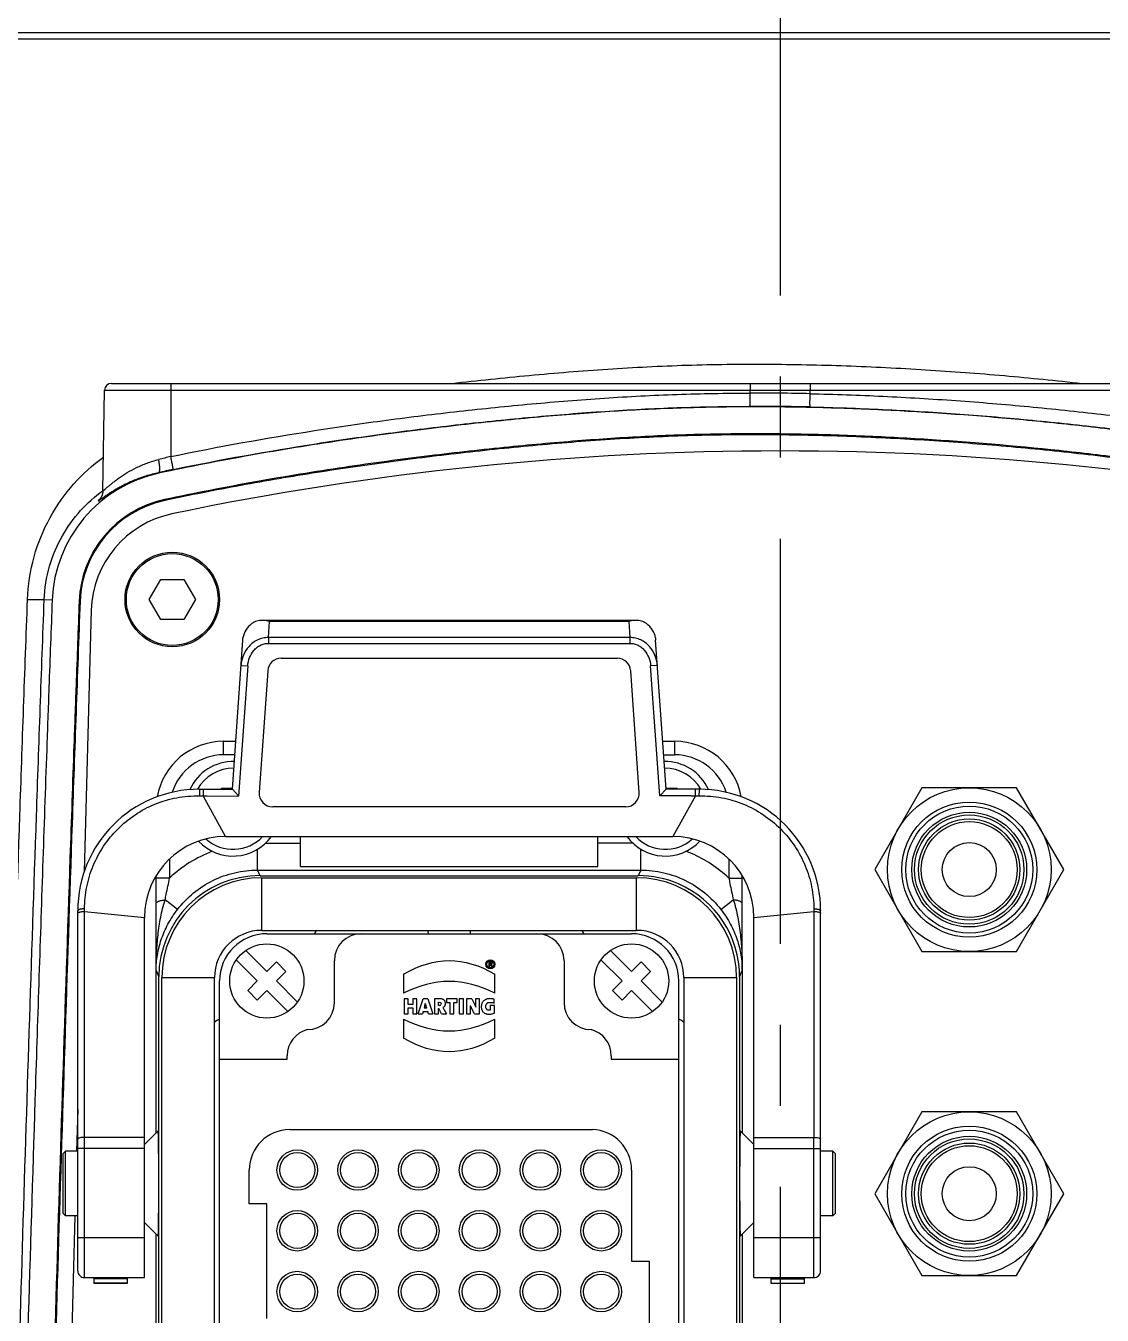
# Model space of a CAD drawing. Header units: millimetres. Extents: x 4086 to 8300, y 123 to 1549.
# Drawn here: x 6729.24 to 6749.17, y 672.01 to 695.88 of the extents above; entities that cross this region are included whole.
import ezdxf

# ---------------------------------------------------------------- set-up
doc = ezdxf.new("R2010")
doc.units = ezdxf.units.MM
doc.linetypes.add('CENTER', pattern=[0.6, 0.375, -0.075, 0.075, -0.075])
doc.layers.add('中心线', color=7, linetype='Continuous')
doc.layers.add('外形图', color=7, linetype='Continuous')

msp = doc.modelspace()

# ---------------------------------------------------------------- linework, layer by layer
at = {"layer": '中心线', "linetype": 'CENTER', "ltscale": 20}
msp.add_line((6743.2055, 854.3892), (6743.2055, 639.919), dxfattribs=at)
at = {"layer": '外形图'}
for p, q in [((6719.8531, 695.6429), (6766.558, 695.6429)), ((6719.978, 695.7628), (6766.4331, 695.7628)), ((6730.8284, 689.2628), (6755.5827, 689.2628)), ((6730.6708, 687.2748), (6730.7034, 689.14)), ((6730.7034, 689.14), (6742.6509, 689.14)), ((6731.9278, 689.14), (6731.9273, 687.9105)), ((6742.6509, 689.0846), (6742.6509, 689.14)), ((6742.6509, 689.14), (6743.7602, 689.14)), ((6743.7602, 689.14), (6755.7077, 689.14)), ((6743.7602, 689.0732), (6743.7602, 689.14)), ((6731.7095, 687.6017), (6731.7068, 687.6147)), ((6730.6697, 687.2765), (6730.6708, 687.2773)), ((6730.6159, 687.1238), (6730.6147, 687.1227)), ((6731.8138, 687.1127), (6731.8174, 687.0956)), ((6731.5255, 685.2628), (6731.7405, 685.6352)), ((6731.7405, 685.6352), (6732.1705, 685.6352)), ((6732.1705, 685.6352), (6732.3855, 685.2628)), ((6729.7326, 685.2514), (6729.5856, 685.257)), ((6730.2322, 685.2325), (6730.2497, 685.2318)), ((6731.7405, 684.8904), (6731.5255, 685.2628)), ((6732.3855, 685.2628), (6732.1705, 684.8904)), ((6730.4562, 685.0637), (6730.3248, 680.2218)), ((6732.1705, 684.8904), (6731.7405, 684.8904)), ((6740.5395, 684.8753), (6733.6216, 684.8753)), ((6733.7349, 684.5576), (6733.7557, 684.8563)), ((6740.4053, 684.8563), (6733.7557, 684.8563)), ((6740.4053, 684.8563), (6740.4262, 684.5576)), ((6733.067, 681.7503), (6733.2602, 684.513)), ((6740.4262, 684.5576), (6733.7349, 684.5576)), ((6733.7349, 684.5576), (6733.7349, 684.4516)), ((6733.7349, 684.4516), (6740.4262, 684.4516)), ((6740.4262, 684.5576), (6740.4262, 684.4516)), ((6741.0941, 681.7503), (6740.9009, 684.513)), ((6733.9709, 684.1753), (6740.1902, 684.1753)), ((6733.3521, 684.0356), (6733.1833, 681.6223)), ((6733.2274, 684.0443), (6733.3521, 684.0356)), ((6733.7215, 683.9427), (6733.5642, 681.6927)), ((6740.5969, 681.6927), (6740.4396, 683.9427)), ((6740.9337, 684.0443), (6740.809, 684.0356)), ((6740.9775, 681.6253), (6740.809, 684.0356)), ((6732.9055, 682.6378), (6733.129, 682.6378)), ((6732.9055, 682.3878), (6732.9055, 682.6378)), ((6741.0321, 682.6378), (6741.2549, 682.6378)), ((6741.2555, 682.3878), (6741.2554, 682.6378)), ((6733.1116, 682.3878), (6732.9055, 682.3878)), ((6741.0495, 682.3878), (6741.2555, 682.3878)), ((6745.8305, 681.7783), (6744.9555, 680.2628)), ((6747.5805, 681.7783), (6745.8305, 681.7783)), ((6748.4555, 680.2628), (6747.5805, 681.7783)), ((6732.4555, 681.7503), (6733.067, 681.7503)), ((6732.4574, 681.6275), (6732.5248, 681.6257)), ((6732.9413, 680.8753), (6732.5248, 681.6257)), ((6732.6007, 681.6255), (6733.1833, 681.6223)), ((6732.864, 681.7628), (6732.8568, 681.7503)), ((6733.0679, 681.7628), (6732.864, 681.7628)), ((6733.1835, 681.6253), (6733.067, 681.7503)), ((6740.9775, 681.6253), (6741.0941, 681.7503)), ((6741.5604, 681.6253), (6740.9775, 681.6253)), ((6741.2971, 681.7628), (6741.0932, 681.7628)), ((6741.7055, 681.7503), (6741.0941, 681.7503)), ((6741.6363, 681.6255), (6741.2198, 680.8753)), ((6741.3043, 681.7503), (6741.2971, 681.7628)), ((6741.6363, 681.6257), (6741.7037, 681.6275)), ((6740.3475, 681.4253), (6733.8136, 681.4253)), ((6732.9413, 680.8753), (6741.2198, 680.8753)), ((6734.3305, 680.3206), (6734.3305, 680.8753)), ((6739.8305, 680.3206), (6739.8305, 680.8753)), ((6733.5356, 680.2538), (6733.5356, 680.6404)), ((6733.6834, 680.7536), (6734.3305, 680.7536)), ((6740.4777, 680.7536), (6739.8305, 680.7536)), ((6740.6255, 680.2538), (6740.6255, 680.6404)), ((6731.9055, 680.4601), (6731.9056, 680.1056)), ((6742.2555, 680.4601), (6742.2555, 680.1056)), ((6731.6555, 678.3922), (6731.6555, 680.1476)), ((6731.9055, 680.1056), (6731.6555, 680.1056)), ((6733.5356, 680.2538), (6740.6255, 680.2538)), ((6733.5801, 680.1503), (6733.5356, 680.2538)), ((6733.5801, 680.1503), (6740.581, 680.1503)), ((6733.6118, 680.1128), (6740.5493, 680.1128)), ((6733.6118, 679.1378), (6733.6118, 680.1128)), ((6734.3305, 680.3206), (6739.8305, 680.3206)), ((6740.5493, 679.1378), (6740.5493, 680.1128)), ((6740.6255, 680.2538), (6740.581, 680.1503)), ((6742.2555, 680.1056), (6742.5055, 680.1056)), ((6742.5055, 678.3918), (6742.5055, 680.1476)), ((6744.9555, 680.2628), (6745.8305, 678.7473)), ((6747.5805, 678.7473), (6748.4555, 680.2628)), ((6732.0514, 679.524), (6731.8222, 679.7008)), ((6742.1097, 679.524), (6742.3389, 679.7007)), ((6730.2055, 672.8343), (6730.2055, 679.5003)), ((6730.3305, 672.7093), (6730.3306, 679.4876)), ((6730.3306, 679.4876), (6730.331, 679.5362)), ((6730.3306, 679.4876), (6731.4413, 679.3753)), ((6742.7198, 679.3753), (6743.8305, 679.4876)), ((6743.8301, 679.5362), (6743.8305, 679.4876)), ((6743.8305, 679.4876), (6743.8305, 675.3057)), ((6743.9555, 672.8343), (6743.9555, 679.5003)), ((6731.4413, 672.7093), (6731.4413, 679.3753)), ((6742.7198, 672.7093), (6742.7198, 679.3753)), ((6733.6118, 679.1378), (6740.5493, 679.1378)), ((6733.7055, 679.0753), (6740.4555, 679.0753)), ((6733.3159, 678.7667), (6733.7055, 678.3771)), ((6740.0659, 678.7667), (6740.4555, 678.3771)), ((6745.8305, 678.7473), (6747.5805, 678.7473)), ((6733.5288, 678.2003), (6733.1391, 678.5899)), ((6733.7055, 678.3771), (6733.8823, 678.5539)), ((6733.8823, 678.5539), (6734.0591, 678.3771)), ((6734.9555, 677.7994), (6734.9555, 678.5753)), ((6737.8482, 678.5473), (6737.8136, 678.5473)), ((6737.8136, 678.5473), (6737.8136, 678.4719)), ((6737.8136, 678.4719), (6737.8323, 678.4719)), ((6737.8323, 678.5331), (6737.845, 678.5331)), ((6737.8323, 678.5116), (6737.8323, 678.5331)), ((6737.845, 678.5116), (6737.8323, 678.5116)), ((6737.8323, 678.499), (6737.8463, 678.499)), ((6737.8323, 678.4719), (6737.8323, 678.499)), ((6737.8559, 678.4719), (6737.8463, 678.499)), ((6737.8639, 678.5445), (6737.8482, 678.5473)), ((6737.8559, 678.4719), (6737.8766, 678.4719)), ((6737.8625, 678.5044), (6737.8695, 678.5089)), ((6737.8642, 678.5024), (6737.8625, 678.5044)), ((6737.8639, 678.5445), (6737.8729, 678.5369)), ((6737.8656, 678.4996), (6737.8642, 678.5024)), ((6737.8671, 678.4962), (6737.8656, 678.4996)), ((6737.8671, 678.4962), (6737.8766, 678.4719)), ((6737.8695, 678.5089), (6737.8741, 678.5157)), ((6737.8758, 678.5254), (6737.8729, 678.5369)), ((6737.8741, 678.5157), (6737.8758, 678.5254)), ((6739.2055, 678.5753), (6739.2055, 677.8003)), ((6740.2788, 678.2003), (6739.8891, 678.5899)), ((6740.4555, 678.3771), (6740.6323, 678.5539)), ((6740.6323, 678.5539), (6740.8091, 678.3771)), ((6731.6555, 678.3922), (6731.7055, 678.2752)), ((6731.6555, 678.3914), (6731.6555, 678.3922)), ((6731.6555, 678.3914), (6731.6555, 678.3922)), ((6731.6555, 675.387), (6731.6555, 678.3914)), ((6731.7055, 668.9191), (6731.7055, 678.2752)), ((6731.7618, 678.2628), (6732.7368, 678.2628)), ((6731.7618, 658.7628), (6731.7618, 678.2628)), ((6732.7368, 658.7628), (6732.7368, 678.2628)), ((6732.8305, 658.8253), (6732.8305, 678.2003)), ((6733.352, 678.0235), (6733.5288, 678.2003)), ((6734.0591, 678.3771), (6733.8823, 678.2003)), ((6733.8823, 678.2003), (6734.272, 677.8107)), ((6736.2368, 678.3253), (6736.2368, 677.9728)), ((6737.9243, 677.9728), (6737.9243, 678.3253)), ((6740.102, 678.0235), (6740.2788, 678.2003)), ((6740.8091, 678.3771), (6740.6323, 678.2003)), ((6740.6323, 678.2003), (6741.022, 677.8107)), ((6741.3305, 658.8253), (6741.3305, 678.2003)), ((6741.4243, 678.2628), (6742.3993, 678.2628)), ((6741.4243, 678.2628), (6741.4243, 658.7628)), ((6742.3993, 678.2628), (6742.3993, 658.7628)), ((6742.4555, 678.2752), (6742.5055, 678.3918)), ((6742.4555, 678.2752), (6742.4555, 658.7504)), ((6742.5055, 678.3918), (6742.5055, 678.3914)), ((6742.5055, 678.3914), (6742.5055, 675.387)), ((6733.5288, 677.8467), (6733.352, 678.0235)), ((6733.7055, 678.0235), (6733.5288, 677.8467)), ((6734.0952, 677.6339), (6733.7055, 678.0235)), ((6740.2788, 677.8467), (6740.102, 678.0235)), ((6740.4555, 678.0235), (6740.2788, 677.8467)), ((6740.8452, 677.6339), (6740.4555, 678.0235)), ((6736.3219, 677.8687), (6736.2457, 677.8687)), ((6736.2457, 677.8687), (6736.2457, 677.5925)), ((6736.3219, 677.7679), (6736.3219, 677.8687)), ((6736.4045, 677.7679), (6736.3219, 677.7679)), ((6736.4807, 677.8687), (6736.4045, 677.8687)), ((6736.4045, 677.8687), (6736.4045, 677.7679)), ((6736.4807, 677.5925), (6736.4807, 677.8687)), ((6736.508, 677.5925), (6736.5981, 677.8687)), ((6736.6852, 677.8687), (6736.5981, 677.8687)), ((6736.6287, 677.7413), (6736.6152, 677.6973)), ((6736.6287, 677.7413), (6736.6325, 677.755)), ((6736.6325, 677.755), (6736.6358, 677.7681)), ((6736.6358, 677.7681), (6736.6386, 677.7807)), ((6736.6386, 677.7807), (6736.6422, 677.7682)), ((6736.6422, 677.7682), (6736.6457, 677.7552)), ((6736.6457, 677.7552), (6736.6497, 677.7417)), ((6736.6636, 677.6973), (6736.6497, 677.7417)), ((6736.6852, 677.8687), (6736.7799, 677.5925)), ((6736.8183, 677.8693), (6736.8067, 677.8687)), ((6736.8067, 677.8687), (6736.8067, 677.5925)), ((6736.8307, 677.8699), (6736.8183, 677.8693)), ((6736.8438, 677.8703), (6736.8307, 677.8699)), ((6736.8576, 677.8705), (6736.8438, 677.8703)), ((6736.8718, 677.8707), (6736.8576, 677.8705)), ((6736.8864, 677.8708), (6736.8718, 677.8707)), ((6736.883, 677.8074), (6736.8866, 677.8077)), ((6736.883, 677.748), (6736.883, 677.8074)), ((6736.8866, 677.7476), (6736.883, 677.748)), ((6736.9012, 677.8708), (6736.8864, 677.8708)), ((6736.8866, 677.8077), (6736.8919, 677.8079)), ((6736.8911, 677.7473), (6736.8866, 677.7476)), ((6736.8956, 677.7471), (6736.8911, 677.7473)), ((6736.8919, 677.8079), (6736.8973, 677.808)), ((6736.9099, 677.7492), (6736.8956, 677.7471)), ((6736.8973, 677.808), (6736.9171, 677.804)), ((6736.9158, 677.8704), (6736.9012, 677.8708)), ((6736.9099, 677.7492), (6736.9211, 677.7552)), ((6736.9294, 677.8693), (6736.9158, 677.8704)), ((6736.9277, 677.7935), (6736.9171, 677.804)), ((6736.9211, 677.7552), (6736.9283, 677.7651)), ((6736.9277, 677.7935), (6736.9309, 677.7786)), ((6736.9309, 677.7786), (6736.9283, 677.7651)), ((6736.9421, 677.8673), (6736.9294, 677.8693)), ((6736.9538, 677.8644), (6736.9421, 677.8673)), ((6736.9644, 677.8607), (6736.9538, 677.8644)), ((6736.974, 677.8561), (6736.9644, 677.8607)), ((6736.974, 677.8561), (6736.9825, 677.8506)), ((6736.9849, 677.7229), (6736.974, 677.7147)), ((6736.9825, 677.8506), (6736.99, 677.8442)), ((6736.994, 677.7329), (6736.9849, 677.7229)), ((6736.99, 677.8442), (6736.9963, 677.8367)), ((6737.0013, 677.7444), (6736.994, 677.7329)), ((6737.0057, 677.8189), (6737.0016, 677.8283)), ((6737.0086, 677.8085), (6737.0057, 677.8189)), ((6737.0066, 677.7571), (6737.0099, 677.7705)), ((6737.0104, 677.797), (6737.0086, 677.8085)), ((6737.0099, 677.7705), (6737.011, 677.7844)), ((6737.011, 677.7844), (6737.0104, 677.797)), ((6737.2292, 677.8687), (6737.0335, 677.8687)), ((6737.0335, 677.8687), (6737.0335, 677.8033)), ((6737.0335, 677.8033), (6737.0931, 677.8033)), ((6737.0931, 677.8033), (6737.0931, 677.5925)), ((6737.1694, 677.8033), (6737.2292, 677.8033)), ((6737.1694, 677.5925), (6737.1694, 677.8033)), ((6737.2292, 677.8033), (6737.2292, 677.8687)), ((6737.3435, 677.8687), (6737.2675, 677.8687)), ((6737.2675, 677.8687), (6737.2675, 677.5925)), ((6737.3435, 677.5925), (6737.3435, 677.8687)), ((6737.4984, 677.8687), (6737.4009, 677.8687)), ((6737.4009, 677.8687), (6737.4009, 677.5925)), ((6737.4734, 677.7345), (6737.4722, 677.7491)), ((6737.4779, 677.7347), (6737.4728, 677.7475)), ((6737.474, 677.7211), (6737.4734, 677.7345)), ((6737.4741, 677.7053), (6737.474, 677.7211)), ((6737.4845, 677.7192), (6737.4779, 677.7347)), ((6737.4917, 677.7032), (6737.4845, 677.7192)), ((6737.4984, 677.8687), (6737.5527, 677.757)), ((6737.5527, 677.757), (6737.5595, 677.7425)), ((6737.5595, 677.7425), (6737.566, 677.7284)), ((6737.566, 677.7284), (6737.5711, 677.717)), ((6737.6425, 677.8687), (6737.569, 677.8687)), ((6737.569, 677.8687), (6737.569, 677.772)), ((6737.569, 677.772), (6737.5693, 677.7538)), ((6737.5693, 677.7538), (6737.5703, 677.7343)), ((6737.5703, 677.7343), (6737.5721, 677.7149)), ((6737.6425, 677.5925), (6737.6425, 677.8687)), ((6737.6751, 677.7351), (6737.6747, 677.7231)), ((6737.6747, 677.7231), (6737.6751, 677.7109)), ((6737.6763, 677.7468), (6737.6751, 677.7351)), ((6737.6781, 677.758), (6737.6763, 677.7468)), ((6737.6808, 677.7689), (6737.6781, 677.758)), ((6737.6841, 677.7793), (6737.6808, 677.7689)), ((6737.6881, 677.7892), (6737.6841, 677.7793)), ((6737.6928, 677.7987), (6737.6881, 677.7892)), ((6737.6928, 677.7987), (6737.6981, 677.8077)), ((6737.6981, 677.8077), (6737.7042, 677.8163)), ((6737.7042, 677.8163), (6737.7108, 677.8242)), ((6737.7108, 677.8242), (6737.7181, 677.8317)), ((6737.7181, 677.8317), (6737.726, 677.8386)), ((6737.726, 677.8386), (6737.7345, 677.8449)), ((6737.7345, 677.8449), (6737.7435, 677.8507)), ((6737.7633, 677.8603), (6737.7531, 677.8558)), ((6737.7573, 677.7283), (6737.758, 677.7413)), ((6737.758, 677.7146), (6737.7573, 677.7283)), ((6737.758, 677.7413), (6737.7602, 677.7533)), ((6737.7602, 677.7533), (6737.764, 677.7644)), ((6737.774, 677.8642), (6737.7633, 677.8603)), ((6737.7759, 677.783), (6737.7692, 677.7743)), ((6737.7852, 677.8674), (6737.774, 677.8642)), ((6737.7841, 677.7904), (6737.7759, 677.783)), ((6737.797, 677.8699), (6737.7852, 677.8674)), ((6737.7939, 677.7963), (6737.8051, 677.8007)), ((6737.8092, 677.8717), (6737.797, 677.8699)), ((6737.8051, 677.8007), (6737.8179, 677.8034)), ((6737.8219, 677.8728), (6737.8092, 677.8717)), ((6737.8179, 677.8034), (6737.8322, 677.8043)), ((6737.835, 677.8732), (6737.8219, 677.8728)), ((6737.8322, 677.8043), (6737.8465, 677.804)), ((6737.8533, 677.8727), (6737.835, 677.8732)), ((6737.9165, 677.7452), (6737.8404, 677.7452)), ((6737.8404, 677.7452), (6737.8404, 677.6592)), ((6737.8465, 677.804), (6737.8614, 677.803)), ((6737.8705, 677.8712), (6737.8533, 677.8727)), ((6737.8614, 677.803), (6737.8763, 677.8014)), ((6737.8864, 677.869), (6737.8705, 677.8712)), ((6737.8763, 677.8014), (6737.8904, 677.7991)), ((6737.9009, 677.866), (6737.8864, 677.869)), ((6737.8904, 677.7991), (6737.9032, 677.7963)), ((6737.9139, 677.8626), (6737.9009, 677.866)), ((6737.9032, 677.7963), (6737.9139, 677.7929)), ((6737.9139, 677.7929), (6737.9139, 677.8626)), ((6737.9165, 677.6068), (6737.9165, 677.7452)), ((6736.2368, 677.4953), (6736.2368, 677.1429)), ((6736.2457, 677.5925), (6736.3219, 677.5925)), ((6736.3219, 677.7012), (6736.4045, 677.7012)), ((6736.3219, 677.5925), (6736.3219, 677.7012)), ((6736.4045, 677.7012), (6736.4045, 677.5925)), ((6736.4045, 677.5925), (6736.4807, 677.5925)), ((6736.508, 677.5925), (6736.5834, 677.5925)), ((6736.5973, 677.6375), (6736.5834, 677.5925)), ((6736.5973, 677.6375), (6736.6824, 677.6375)), ((6736.6636, 677.6973), (6736.6152, 677.6973)), ((6736.6967, 677.5925), (6736.6824, 677.6375)), ((6736.6967, 677.5925), (6736.7799, 677.5925)), ((6736.8067, 677.5925), (6736.883, 677.5925)), ((6736.883, 677.693), (6736.8865, 677.693)), ((6736.883, 677.5925), (6736.883, 677.693)), ((6736.9378, 677.5925), (6736.8865, 677.693)), ((6736.9378, 677.5925), (6737.0303, 677.5925)), ((6736.974, 677.7147), (6736.9614, 677.7086)), ((6736.9614, 677.7086), (6736.9686, 677.6978)), ((6736.9686, 677.6978), (6736.9753, 677.6873)), ((6736.9753, 677.6873), (6736.9816, 677.6767)), ((6736.9816, 677.6767), (6737.0303, 677.5925)), ((6737.0931, 677.5925), (6737.1694, 677.5925)), ((6737.2675, 677.5925), (6737.3435, 677.5925)), ((6737.4009, 677.5925), (6737.4741, 677.5925)), ((6737.4741, 677.5925), (6737.4741, 677.7053)), ((6737.4995, 677.6869), (6737.4917, 677.7032)), ((6737.5458, 677.5925), (6737.4995, 677.6869)), ((6737.5458, 677.5925), (6737.6425, 677.5925)), ((6737.6751, 677.7109), (6737.6762, 677.6992)), ((6737.6762, 677.6992), (6737.6781, 677.688)), ((6737.6781, 677.688), (6737.6806, 677.6772)), ((6737.6806, 677.6772), (6737.6839, 677.667)), ((6737.6839, 677.667), (6737.6879, 677.6573)), ((6737.6879, 677.6573), (6737.6926, 677.6482)), ((6737.6981, 677.6396), (6737.6926, 677.6482)), ((6737.7042, 677.6317), (6737.6981, 677.6396)), ((6737.7111, 677.6243), (6737.7042, 677.6317)), ((6737.7186, 677.6175), (6737.7111, 677.6243)), ((6737.7268, 677.6114), (6737.7186, 677.6175)), ((6737.7357, 677.6059), (6737.7268, 677.6114)), ((6737.7357, 677.6059), (6737.7453, 677.6012)), ((6737.7453, 677.6012), (6737.7556, 677.5971)), ((6737.7556, 677.5971), (6737.7666, 677.5937)), ((6737.7604, 677.702), (6737.758, 677.7146)), ((6737.7643, 677.6908), (6737.7604, 677.702)), ((6737.7666, 677.5937), (6737.7782, 677.591)), ((6737.77, 677.681), (6737.7773, 677.6728)), ((6737.7773, 677.6728), (6737.7864, 677.6661)), ((6737.7782, 677.591), (6737.7905, 677.5891)), ((6737.7974, 677.6613), (6737.7864, 677.6661)), ((6737.7905, 677.5891), (6737.8034, 677.5879)), ((6737.8102, 677.6583), (6737.7974, 677.6613)), ((6737.8034, 677.5879), (6737.8171, 677.5875)), ((6737.8249, 677.6572), (6737.8102, 677.6583)), ((6737.8171, 677.5875), (6737.833, 677.5879)), ((6737.8306, 677.6575), (6737.8249, 677.6572)), ((6737.8359, 677.6581), (6737.8306, 677.6575)), ((6737.833, 677.5879), (6737.8486, 677.5892)), ((6737.8404, 677.6592), (6737.8359, 677.6581)), ((6737.8486, 677.5892), (6737.8636, 677.5913)), ((6737.8636, 677.5913), (6737.878, 677.5942)), ((6737.878, 677.5942), (6737.8917, 677.5977)), ((6737.8917, 677.5977), (6737.9046, 677.602)), ((6737.9046, 677.602), (6737.9165, 677.6068)), ((6737.9243, 677.1429), (6737.9243, 677.4953)), ((6734.0805, 676.7503), (6734.0805, 676.8157)), ((6740.0805, 676.8162), (6740.0805, 676.7503)), ((6732.8305, 676.7503), (6734.0805, 676.7503)), ((6740.0805, 676.7503), (6741.3305, 676.7503)), ((6730.2055, 675.8254), (6730.1845, 675.0503)), ((6745.8305, 675.7783), (6744.9555, 674.2628)), ((6747.5805, 675.7783), (6745.8305, 675.7783)), ((6748.4555, 674.2628), (6747.5805, 675.7783)), ((6731.4413, 675.1728), (6731.6939, 675.4253)), ((6734.1305, 675.4503), (6734.4305, 675.4499)), ((6734.4305, 675.4499), (6739.7305, 675.4499)), ((6742.7198, 675.1728), (6742.4672, 675.4253)), ((6731.4413, 675.099), (6730.2055, 675.099)), ((6731.4413, 675.3057), (6730.3306, 675.3057)), ((6742.7198, 675.3057), (6743.8305, 675.3057)), ((6742.7198, 675.099), (6743.9555, 675.099)), ((6743.8305, 672.7093), (6743.8305, 675.3057)), ((6729.9305, 675.0003), (6729.9805, 675.0503)), ((6729.9305, 675.0003), (6729.9305, 673.9003)), ((6730.2055, 675.0503), (6729.9805, 675.0503)), ((6729.9805, 673.8503), (6729.9805, 675.0503)), ((6744.1805, 675.0503), (6743.9555, 675.0503)), ((6744.2305, 675.0003), (6744.1805, 675.0503)), ((6744.1805, 673.8503), (6744.1805, 675.0503)), ((6744.2305, 673.9003), (6744.2305, 675.0003)), ((6733.3805, 674.0753), (6733.3805, 674.7003)), ((6740.4555, 674.7003), (6740.4555, 673.0128)), ((6744.9555, 674.2628), (6745.8305, 672.7473)), ((6747.5805, 672.7473), (6748.4555, 674.2628)), ((6729.9305, 673.9003), (6729.9805, 673.8503)), ((6733.7055, 674.0753), (6733.3805, 674.0753)), ((6733.7055, 671.9503), (6733.7055, 674.0753)), ((6744.2305, 673.9003), (6744.1805, 673.8503)), ((6730.1519, 673.8503), (6729.5814, 652.8238)), ((6730.2055, 673.8503), (6729.9805, 673.8503)), ((6731.4413, 673.7278), (6731.6939, 673.4753)), ((6742.7198, 673.7278), (6742.4672, 673.4753)), ((6744.1805, 673.8503), (6743.9555, 673.8503)), ((6730.2055, 673.4503), (6731.4413, 673.4503)), ((6731.6555, 663.512), (6731.6555, 673.5136)), ((6742.5055, 673.5136), (6742.5055, 663.512)), ((6742.7198, 673.4503), (6743.9555, 673.4503)), ((6740.4555, 673.0128), (6740.7805, 673.0128)), ((6740.7805, 673.0128), (6740.7805, 670.7003)), ((6730.3305, 672.7093), (6731.4413, 672.7093)), ((6730.5045, 672.7093), (6730.5045, 672.6063)), ((6731.1295, 672.6063), (6731.1295, 672.7093)), ((6742.7198, 672.7093), (6743.8305, 672.7093)), ((6743.0323, 672.7093), (6743.0323, 672.6063)), ((6743.6573, 672.6063), (6743.6573, 672.7093)), ((6745.8305, 672.7473), (6747.5805, 672.7473)), ((6731.1295, 672.6865), (6730.5045, 672.6865)), ((6731.1295, 672.6074), (6730.5045, 672.6074)), ((6730.5045, 672.6063), (6731.1295, 672.6063)), ((6743.0323, 672.6865), (6743.6573, 672.6865)), ((6743.0323, 672.6074), (6743.6573, 672.6074)), ((6743.0323, 672.6063), (6743.6573, 672.6063))]:
    msp.add_line(p, q, dxfattribs=at)
msp.add_lwpolyline([(6730.6709, 687.2748), (6730.6704, 687.2626), (6730.6688, 687.2464), (6730.6662, 687.231), (6730.6629, 687.2166), (6730.659, 687.2031), (6730.6547, 687.1907), (6730.65, 687.1793), (6730.6452, 687.169), (6730.6404, 687.1599), (6730.6359, 687.1521), (6730.6317, 687.1454), (6730.6279, 687.1396), (6730.6244, 687.1347), (6730.6211, 687.1302), (6730.6181, 687.1264), (6730.6155, 687.1233), (6730.6135, 687.121), (6730.612, 687.1193), (6730.611, 687.1182), (6730.6105, 687.1177), (6730.6105, 687.1176)], dxfattribs=at)
for centre, radius in [((6731.9555, 685.2628), 0.875), ((6731.9555, 685.2628), 0.85), ((6746.7055, 680.2628), 1.5155), ((6746.7055, 680.2628), 1.25), ((6746.7055, 680.2628), 1.175), ((6746.7055, 680.2628), 1.0625), ((6746.7055, 680.2628), 1.0125), ((6746.7055, 680.2628), 0.9375), ((6746.7055, 680.2628), 0.8875), ((6746.7055, 680.2628), 0.5), ((6733.7055, 678.2003), 0.6875), ((6740.4555, 678.2003), 0.6875), ((6737.8431, 678.5094), 0.0832), ((6737.8431, 678.5094), 0.0636), ((6746.7055, 674.2628), 1.5155), ((6746.7055, 674.2628), 1.25), ((6746.7055, 674.2628), 1.175), ((6746.7055, 674.2628), 1.0625), ((6746.7055, 674.2628), 1.0125), ((6746.7055, 674.2628), 0.9375), ((6746.7055, 674.2628), 0.8875), ((6734.268, 674.7003), 0.375), ((6734.268, 674.7003), 0.325), ((6735.393, 674.7003), 0.375), ((6735.393, 674.7003), 0.325), ((6736.518, 674.7003), 0.375), ((6736.518, 674.7003), 0.325), ((6737.643, 674.7003), 0.375), ((6737.643, 674.7003), 0.325), ((6738.768, 674.7003), 0.375), ((6738.768, 674.7003), 0.325), ((6739.893, 674.7003), 0.375), ((6739.893, 674.7003), 0.325), ((6746.7055, 674.2628), 0.5), ((6734.268, 673.5753), 0.375), ((6734.268, 673.5753), 0.325), ((6735.393, 673.5753), 0.375), ((6735.393, 673.5753), 0.325), ((6736.518, 673.5753), 0.375), ((6736.518, 673.5753), 0.325), ((6737.643, 673.5753), 0.375), ((6737.643, 673.5753), 0.325), ((6738.768, 673.5753), 0.375), ((6738.768, 673.5753), 0.325), ((6739.893, 673.5753), 0.375), ((6739.893, 673.5753), 0.325), ((6734.268, 672.4503), 0.375), ((6734.268, 672.4503), 0.325), ((6735.393, 672.4503), 0.375), ((6735.393, 672.4503), 0.325), ((6736.518, 672.4503), 0.375), ((6736.518, 672.4503), 0.325), ((6737.643, 672.4503), 0.375), ((6737.643, 672.4503), 0.325), ((6738.768, 672.4503), 0.375), ((6738.768, 672.4503), 0.325), ((6739.893, 672.4503), 0.375), ((6739.893, 672.4503), 0.325)]:
    msp.add_circle(centre, radius, dxfattribs=at)
for centre, radius, start, end in [((6730.8284, 689.1378), 0.125, 90, 179), ((6742.7225, 642.1658), 46.9188, 88.73273, 90.08748), ((6742.7179, 641.2428), 47.5963, 88.7451, 90.08663), ((6743.2055, 633.0128), 55, 78.18772, 101.81228), ((6751.1098, 610.4661), 79.7847, 103.911847, 104.07712), ((6732.2308, 685.1567), 2.5, 102.03504, 177.82758), ((6754.0815, 580.8933), 109.0417, 101.698238, 101.84087), ((6732.2308, 685.1567), 2, 102.03504, 177.82758), ((6732.2308, 685.1567), 1.9825, 102.03504, 177.82758), ((6731.1922, 686.5053), 0.8455, 133.08564, 133.56551), ((6732.3305, 685.0128), 1.875, 101.81228, 178.4456), ((6733.9709, 683.9253), 0.25, 90, 176), ((6740.1902, 683.9253), 0.25, 4, 90), ((6732.9055, 681.3878), 1.25, 90, 169.71715), ((6741.2555, 681.3878), 1.25, 10.28284, 90.00645), ((6732.9055, 681.3878), 1, 90, 162.20076), ((6733.0805, 681.3878), 0.875, 88.54386, 156.04139), ((6741.0805, 681.3878), 0.875, 23.95449, 91.45614), ((6741.2555, 681.3878), 1, 17.79919, 90), ((6733.0805, 681.3878), 0.75, 88.96836, 151.14832), ((6741.0805, 681.3878), 0.75, 28.85079, 91.03164), ((6732.4555, 679.5003), 2.25, 90, 180), ((6732.6302, 706.5839), 24.9584, 269.75802, 269.93224), ((6733.0805, 681.3878), 0.375, 91.94756, 104.68625), ((6733.8136, 681.6753), 0.25, 176, 270), ((6740.3475, 681.6753), 0.25, 270, 4), ((6741.0805, 681.3878), 0.375, 75.31375, 88.05244), ((6741.7055, 679.5003), 2.25, 0, 90), ((6732.9413, 679.3753), 1.5, 90, 180), ((6733.0805, 681.3878), 0.875, 223.15125, 324.14349), ((6733.0805, 681.3878), 0.75, 228.0318, 316.86657), ((6741.0805, 681.3878), 0.875, 215.85651, 316.84847), ((6741.0805, 681.3878), 0.75, 223.13343, 311.96824), ((6741.2198, 679.3753), 1.5, 0, 90), ((6733.5342, 678.3824), 2.3711, 110.6586, 133.38474), ((6740.6371, 678.4091), 2.3423, 66.69145, 69.3488), ((6733.6118, 678.2628), 1.85, 90, 180), ((6740.5493, 678.2628), 1.85, 0, 90), ((6740.5806, 678.2755), 1.875, 359.99225, 66.71204), ((6733.6118, 678.2628), 0.875, 90, 180), ((6733.7055, 678.2003), 0.875, 90, 180), ((6734.9374, 678.9376), 0.3756, 147.78222, 158.49876), ((6735.4555, 678.5753), 0.5, 90, 180), ((6737.0805, 679.16), 0.3974, 183.20396, 192.30625), ((6737.0805, 679.16), 0.3974, 347.69375, 356.79604), ((6738.7055, 678.5753), 0.5, 0, 90), ((6739.2237, 678.9376), 0.3756, 21.50133, 32.2192), ((6740.4555, 678.2003), 0.875, 0, 90), ((6740.5493, 678.2628), 0.875, 0, 90), ((6737.845, 678.5224), 0.0108, 270, 90), ((6734.4555, 677.7994), 0.5, 270.1368, 0), ((6739.7055, 677.8003), 0.5, 180, 270), ((6732.9941, 677.155), 0.3769, 115.71078, 133.07418), ((6741.167, 677.155), 0.3769, 46.9451, 64.28909), ((6734.5796, 676.8157), 0.499, 104.25089, 180), ((6739.5805, 676.8162), 0.5, 0, 75.52249), ((6734.1305, 674.7003), 0.75, 90.14064, 180), ((6739.7055, 674.7003), 0.75, 0, 88.08979), ((6730.3305, 672.8343), 0.125, 179.99952, 270), ((6743.8305, 672.8343), 0.125, 270, 0.00048)]:
    msp.add_arc(centre, radius, start, end, dxfattribs=at)
for centre, major_axis, ratio, start_param, end_param in [((6733.5807, 678.2747), (-0.7414, 1.723), 0.9995939, -0.4061974, 1.164304), ((6740.5804, 678.2747), (0.7414, 1.723), 0.9995939, 0, 0.4061974), ((6731.694, 674.4503), (0, 0.9751), 0.0112683, -3.1528605, 0.0112678), ((6742.4671, 674.4503), (0, 0.9751), 0.0112683, -0.0112678, 3.1528605)]:
    msp.add_ellipse(centre, major_axis=major_axis, ratio=ratio, start_param=start_param, end_param=end_param, dxfattribs=at)
for points, knots in [([(6737.1328, 689.2633), (6737.6092, 689.3182), (6738.5689, 689.418), (6740.0183, 689.5373), (6741.4827, 689.6109), (6742.9553, 689.6283), (6744.4286, 689.5965), (6745.8958, 689.5234), (6747.3506, 689.4137), (6748.3145, 689.3172), (6748.7932, 689.2635)], [0, 0, 0, 0, 0.1230841, 0.2476453, 0.3732221, 0.4993523, 0.6255675, 0.7513927, 0.8763566, 1, 1, 1, 1]), ([(6731.9305, 689.2628), (6731.9303, 689.2628), (6731.9302, 689.2616), (6731.9299, 689.2602), (6731.9297, 689.2571), (6731.9294, 689.2532), (6731.9292, 689.248), (6731.9289, 689.2392), (6731.9285, 689.2258), (6731.9282, 689.2075), (6731.928, 689.1865), (6731.9278, 689.1637), (6731.9278, 689.148), (6731.9278, 689.14)], [0, 0, 0, 0, 0.0052637, 0.0197454, 0.0435551, 0.0765071, 0.1183043, 0.1685593, 0.2924872, 0.4436499, 0.6163748, 0.8041757, 1, 1, 1, 1]), ([(6742.6537, 689.2628), (6742.6535, 689.2628), (6742.6534, 689.2616), (6742.653, 689.2602), (6742.6528, 689.2571), (6742.6526, 689.2532), (6742.6524, 689.248), (6742.652, 689.2392), (6742.6517, 689.2258), (6742.6513, 689.2075), (6742.6511, 689.1865), (6742.6509, 689.1637), (6742.6509, 689.148), (6742.6509, 689.14)], [0, 0, 0, 0, 0.0052637, 0.0197454, 0.0435551, 0.0765071, 0.1183043, 0.1685593, 0.2924872, 0.4436499, 0.6163748, 0.8041757, 1, 1, 1, 1]), ([(6743.7574, 689.2628), (6743.7576, 689.2628), (6743.7577, 689.2616), (6743.7581, 689.2602), (6743.7582, 689.2571), (6743.7585, 689.2532), (6743.7587, 689.248), (6743.7591, 689.2392), (6743.7594, 689.2258), (6743.7597, 689.2075), (6743.76, 689.1865), (6743.7602, 689.1637), (6743.7602, 689.148), (6743.7602, 689.14)], [0, 0, 0, 0, 0.0052637, 0.0197454, 0.0435551, 0.0765071, 0.1183043, 0.1685593, 0.2924872, 0.4436499, 0.6163748, 0.8041757, 1, 1, 1, 1]), ([(6731.9273, 687.9105), (6732.8089, 688.093), (6734.1389, 688.3311), (6735.9211, 688.5881), (6737.2617, 688.7522), (6738.6054, 688.8889), (6739.9516, 688.998), (6741.3004, 689.068), (6742.2008, 689.0838), (6742.6509, 689.0846)], [0, 0, 0, 0, 0.2499929, 0.3749978, 0.5000016, 0.6250045, 0.7500056, 0.8750038, 1, 1, 1, 1]), ([(6742.6459, 688.839), (6742.6463, 688.8394), (6742.6464, 688.8415), (6742.6471, 688.8451), (6742.6475, 688.8513), (6742.648, 688.8595), (6742.6484, 688.87), (6742.649, 688.8877), (6742.6497, 688.9144), (6742.6502, 688.9509), (6742.6507, 688.9925), (6742.6509, 689.0376), (6742.6509, 689.0687), (6742.6509, 689.0846)], [0, 0, 0, 0, 0.0067384, 0.0225711, 0.0475073, 0.0813478, 0.1237926, 0.1744563, 0.2985151, 0.4489814, 0.6203345, 0.8062837, 1, 1, 1, 1]), ([(6743.7602, 688.8277), (6743.7598, 688.828), (6743.7597, 688.8301), (6743.7591, 688.8338), (6743.7589, 688.84), (6743.7586, 688.8482), (6743.7584, 688.8586), (6743.7581, 688.8764), (6743.758, 688.903), (6743.7582, 688.9395), (6743.7586, 688.9811), (6743.7593, 689.0262), (6743.7599, 689.0573), (6743.7602, 689.0732)], [0, 0, 0, 0, 0.0067275, 0.0225546, 0.0474862, 0.0813224, 0.1237628, 0.1744223, 0.298474, 0.4489371, 0.6202937, 0.8062567, 1, 1, 1, 1]), ([(6743.7602, 689.0732), (6744.2105, 689.0634), (6745.1108, 689.0316), (6746.4597, 688.951), (6747.8064, 688.8393), (6749.1502, 688.6977), (6750.4906, 688.5259), (6751.8255, 688.3155), (6753.156, 688.0795), (6754.0414, 687.9132), (6754.4838, 687.8288)], [0, 0, 0, 0, 0.1249956, 0.2499926, 0.3749909, 0.4999905, 0.6249908, 0.7499924, 0.8749959, 1, 1, 1, 1]), ([(6754.6549, 687.5339), (6754.2582, 687.6101), (6753.5258, 687.749), (6752.255, 687.9805), (6751.1539, 688.1652), (6750.1746, 688.3065), (6749.5259, 688.3907), (6748.8936, 688.4655), (6748.0537, 688.5562), (6747.0013, 688.6531), (6745.7362, 688.7421), (6744.4737, 688.8029), (6743.2221, 688.8331), (6741.9856, 688.8297), (6740.7469, 688.7883), (6739.6983, 688.7212), (6738.8244, 688.6487), (6737.8745, 688.5594), (6736.6165, 688.4202), (6735.0386, 688.2073), (6733.3897, 687.9392), (6732.2737, 687.722), (6731.7095, 687.6017)], [0, 0, 0, 0, 0.0524111, 0.0967235, 0.1675951, 0.1972642, 0.2250931, 0.2524722, 0.2798683, 0.3347074, 0.3895889, 0.4443945, 0.4986945, 0.5520082, 0.6048104, 0.659478, 0.6883237, 0.7185839, 0.7832717, 0.8525215, 0.9251495, 1, 1, 1, 1]), ([(6731.9725, 687.6701), (6732.85, 687.8517), (6734.1738, 688.0887), (6735.9477, 688.3445), (6737.282, 688.508), (6738.6193, 688.644), (6739.9592, 688.7527), (6741.3017, 688.8224), (6742.1979, 688.8382), (6742.6459, 688.839)], [0, 0, 0, 0, 0.2499941, 0.3749989, 0.5000026, 0.6250054, 0.750006, 0.8750037, 1, 1, 1, 1]), ([(6743.7602, 688.8277), (6744.2088, 688.8179), (6745.1056, 688.7862), (6746.4493, 688.7059), (6747.7908, 688.5947), (6749.1294, 688.4532), (6750.4647, 688.2824), (6751.7944, 688.0725), (6753.1198, 687.8374), (6754.0017, 687.6717), (6754.4424, 687.5876)], [0, 0, 0, 0, 0.1249963, 0.2499935, 0.3749917, 0.4999909, 0.6249902, 0.7499911, 0.8749949, 1, 1, 1, 1]), ([(6754.5606, 687.0429), (6754.165, 687.1189), (6753.435, 687.2573), (6752.1707, 687.4876), (6751.0771, 687.6711), (6750.1062, 687.8112), (6749.464, 687.8945), (6748.8378, 687.9686), (6747.5881, 688.1035), (6746.1258, 688.2227), (6744.4562, 688.3032), (6743.2175, 688.3331), (6741.9946, 688.3298), (6740.7699, 688.2888), (6739.5023, 688.2075), (6738.1452, 688.0861), (6736.6788, 687.9239), (6735.1136, 687.7126), (6733.4787, 687.447), (6732.3726, 687.2319), (6731.8138, 687.1127)], [0, 0, 0, 0, 0.0527277, 0.0972358, 0.1682074, 0.1978381, 0.2256168, 0.2529665, 0.2803586, 0.3901348, 0.4449088, 0.4991183, 0.5522949, 0.604938, 0.659473, 0.7185232, 0.7832426, 0.8525544, 0.9252127, 1, 1, 1, 1]), ([(6754.5573, 687.0258), (6754.0885, 687.1158), (6753.1503, 687.2933), (6751.7405, 687.5454), (6750.3257, 687.769), (6748.9046, 687.9479), (6747.4797, 688.0939), (6746.0518, 688.2052), (6744.6214, 688.281), (6743.1896, 688.3179), (6741.7572, 688.3099), (6740.326, 688.2491), (6738.8978, 688.14), (6737.4726, 687.998), (6736.0508, 687.8252), (6734.6332, 687.62), (6733.2211, 687.3802), (6732.2843, 687.1952), (6731.8174, 687.0956)], [0, 0, 0, 0, 0.0625012, 0.125002, 0.1875016, 0.2500011, 0.3125012, 0.3750013, 0.4375016, 0.5000017, 0.5625009, 0.6249996, 0.687499, 0.7499992, 0.8124994, 0.8749996, 0.9374997, 1, 1, 1, 1]), ([(6729.276, 685.2603), (6729.286, 685.5281), (6729.3678, 686.0576), (6729.6651, 686.7897), (6730.1068, 687.4168), (6730.4814, 687.7531), (6730.6812, 687.8954)], [0, 0, 0, 0, 0.2605083, 0.5153226, 0.7615621, 1, 1, 1, 1]), ([(6730.6708, 687.2748), (6730.6708, 687.2746), (6730.6713, 687.274), (6730.6725, 687.2746), (6730.6741, 687.2754), (6730.6777, 687.278), (6730.6838, 687.2827), (6730.693, 687.2905), (6730.7046, 687.3005), (6730.7187, 687.3128), (6730.7351, 687.3271), (6730.7613, 687.3498), (6730.7989, 687.3818), (6730.8499, 687.4234), (6730.9081, 687.4685), (6730.9731, 687.5159), (6731.0445, 687.5644), (6731.1506, 687.6307), (6731.2977, 687.7104), (6731.4922, 687.7935), (6731.6315, 687.8366), (6731.704, 687.8548)], [0, 0, 0, 0, 0.0004854, 0.0013344, 0.0029061, 0.0052493, 0.0122634, 0.0223054, 0.0352326, 0.0508912, 0.0691218, 0.0897546, 0.137512, 0.192845, 0.2546542, 0.3220476, 0.394328, 0.4709471, 0.6354871, 0.8128149, 1, 1, 1, 1]), ([(6731.7068, 687.6147), (6731.71, 687.6157), (6731.7163, 687.6231), (6731.7207, 687.6389), (6731.7237, 687.6619), (6731.7241, 687.6915), (6731.7224, 687.7269), (6731.7169, 687.7822), (6731.7098, 687.8253), (6731.704, 687.8548)], [0, 0, 0, 0, 0.0415288, 0.1070294, 0.2010406, 0.3224481, 0.4679817, 0.6331155, 1, 1, 1, 1]), ([(6731.9725, 687.6701), (6731.9728, 687.6705), (6731.9724, 687.6725), (6731.9723, 687.6762), (6731.9713, 687.6823), (6731.9701, 687.6904), (6731.9683, 687.7006), (6731.9653, 687.7181), (6731.9604, 687.7441), (6731.9536, 687.7798), (6731.9456, 687.8205), (6731.9367, 687.8646), (6731.9305, 687.895), (6731.9273, 687.9105)], [0, 0, 0, 0, 0.0066244, 0.0224011, 0.0472923, 0.0810908, 0.1234947, 0.1741195, 0.2981139, 0.448553, 0.6199437, 0.8060257, 1, 1, 1, 1]), ([(6730.5839, 687.0884), (6730.585, 687.0885), (6730.5879, 687.0901), (6730.5934, 687.0933), (6730.6014, 687.0987), (6730.6118, 687.106), (6730.6245, 687.1152), (6730.6461, 687.1308), (6730.6785, 687.1542), (6730.7237, 687.1862), (6730.7773, 687.2227), (6730.8388, 687.2626), (6730.908, 687.3048), (6730.9846, 687.3484), (6731.0998, 687.4088), (6731.2609, 687.482), (6731.4744, 687.5585), (6731.6271, 687.598), (6731.7068, 687.6147)], [0, 0, 0, 0, 0.0026049, 0.0077542, 0.0154635, 0.025648, 0.0382159, 0.0530935, 0.0894964, 0.1341349, 0.1862022, 0.2450213, 0.3099878, 0.3805997, 0.4564234, 0.6222315, 0.8045981, 1, 1, 1, 1]), ([(6729.5856, 685.257), (6729.5935, 685.4675), (6729.6598, 685.8806), (6729.8967, 686.444), (6730.2381, 686.9168), (6730.5208, 687.1693), (6730.6697, 687.2765)], [0, 0, 0, 0, 0.2668973, 0.5239602, 0.7675684, 1, 1, 1, 1]), ([(6730.6096, 687.1179), (6730.6051, 687.1136), (6730.5977, 687.1064), (6730.5897, 687.098), (6730.5853, 687.0929), (6730.584, 687.0907), (6730.5828, 687.089), (6730.5836, 687.0884), (6730.5839, 687.0884)], [0, 0, 0, 0, 0.4567853, 0.7717692, 0.8756763, 0.9445695, 0.9801762, 1, 1, 1, 1]), ([(6728.374, 653.2583), (6728.3991, 654.5921), (6728.4601, 657.2593), (6728.5543, 661.2602), (6728.6546, 665.2609), (6728.7989, 670.5949), (6728.9583, 675.9283), (6729.1117, 680.5946), (6729.2027, 683.2608), (6729.2512, 684.5938), (6729.276, 685.2603)], [0, 0, 0, 0, 0.1250013, 0.2500046, 0.3750083, 0.5000112, 0.7500116, 0.8750077, 0.9375042, 1, 1, 1, 1]), ([(6728.6678, 653.2484), (6728.6742, 653.5819), (6728.6875, 654.2489), (6728.7095, 655.2494), (6728.733, 656.2498), (6728.7643, 657.5837), (6728.804, 659.2511), (6728.8692, 661.9189), (6728.9543, 665.2535), (6729.1011, 670.5886), (6729.2631, 675.9231), (6729.4189, 680.5904), (6729.5112, 683.2571), (6729.5605, 684.5904), (6729.5856, 685.257)], [0, 0, 0, 0, 0.0312501, 0.0625002, 0.0937504, 0.1250008, 0.1875021, 0.2500038, 0.3750073, 0.5000102, 0.7500109, 0.8750073, 0.937504, 1, 1, 1, 1]), ([(6729.7326, 685.2514), (6729.7122, 684.7128), (6729.6775, 683.7888), (6729.6189, 682.1408), (6729.5309, 679.5937), (6729.413, 676.0152), (6729.2823, 671.7743), (6729.1629, 667.6236), (6729.0722, 664.2298), (6729.005, 661.5696), (6728.9569, 659.6087), (6728.9182, 657.9844), (6728.8878, 656.6903), (6728.8648, 655.7032), (6728.8393, 654.5926), (6728.8102, 653.1514), (6728.7731, 651.0898), (6728.7462, 649.4746), (6728.7305, 648.5128)], [0, 0, 0, 0, 0.0440011, 0.0754721, 0.1346076, 0.2520369, 0.3677282, 0.4809423, 0.5909815, 0.6448459, 0.6981569, 0.7510891, 0.7774677, 0.8038171, 0.8316888, 0.8681431, 0.9214801, 1, 1, 1, 1]), ([(6729.5856, 685.257), (6729.585, 685.2566), (6729.5827, 685.2564), (6729.5783, 685.2559), (6729.5712, 685.2557), (6729.5617, 685.2554), (6729.5498, 685.2553), (6729.5292, 685.2553), (6729.4978, 685.2555), (6729.4535, 685.2561), (6729.401, 685.2572), (6729.3409, 685.2586), (6729.2984, 685.2597), (6729.276, 685.2603)], [0, 0, 0, 0, 0.0067888, 0.021497, 0.0441892, 0.0748146, 0.1132804, 0.1594623, 0.2743409, 0.4179263, 0.5883032, 0.7831955, 1, 1, 1, 1]), ([(6730.2322, 685.2325), (6730.2125, 684.7134), (6730.1791, 683.822), (6730.1226, 682.2388), (6730.0382, 679.7999), (6729.8809, 675.0473), (6729.7198, 669.6904), (6729.5776, 664.4467), (6729.4974, 661.2678), (6729.4369, 658.7667), (6729.4003, 657.2186), (6729.3714, 655.9781), (6729.348, 654.9759), (6729.3219, 653.7475), (6729.3048, 652.8331), (6729.2951, 652.2988)], [0, 0, 0, 0, 0.0472954, 0.0812251, 0.1442523, 0.2694951, 0.5142087, 0.632243, 0.747126, 0.8037497, 0.8600477, 0.8881259, 0.9167306, 0.951334, 1, 1, 1, 1]), ([(6730.2497, 685.2318), (6730.2237, 684.5463), (6730.1727, 683.1752), (6730.0773, 680.4327), (6729.9166, 675.6332), (6729.7503, 670.1475), (6729.6005, 664.6614), (6729.5139, 661.2323), (6729.4476, 658.489), (6729.3993, 656.4315), (6729.3513, 654.374), (6729.3253, 653.0022), (6729.3129, 652.3162)], [0, 0, 0, 0, 0.0625, 0.125, 0.25, 0.4999999, 0.6249999, 0.75, 0.8125, 0.875, 0.9375, 1, 1, 1, 1]), ([(6733.4294, 684.8165), (6733.3857, 684.7839), (6733.3104, 684.7049), (6733.2712, 684.6021), (6733.2637, 684.5509)], [0, 0, 0, 0, 0.5130355, 1, 1, 1, 1]), ([(6733.6216, 684.8753), (6733.5881, 684.8753), (6733.5198, 684.8673), (6733.457, 684.8371), (6733.4294, 684.8165)], [0, 0, 0, 0, 0.4930376, 1, 1, 1, 1]), ([(6733.7557, 684.8563), (6733.7446, 684.8593), (6733.7006, 684.8699), (6733.6553, 684.8753), (6733.6216, 684.8753)], [0, 0, 0, 0, 0.2552632, 1, 1, 1, 1]), ([(6740.5395, 684.8753), (6740.5284, 684.8753), (6740.4831, 684.8735), (6740.4383, 684.8652), (6740.4053, 684.8563)], [0, 0, 0, 0, 0.2457318, 1, 1, 1, 1]), ([(6740.7317, 684.8165), (6740.7041, 684.8371), (6740.6413, 684.8673), (6740.573, 684.8753), (6740.5395, 684.8753)], [0, 0, 0, 0, 0.5069624, 1, 1, 1, 1]), ([(6740.8974, 684.5509), (6740.8899, 684.6021), (6740.8507, 684.7049), (6740.7754, 684.7839), (6740.7317, 684.8165)], [0, 0, 0, 0, 0.4869637, 1, 1, 1, 1]), ([(6733.7349, 684.5576), (6733.7006, 684.5578), (6733.632, 684.5503), (6733.5348, 684.5173), (6733.4478, 684.4649), (6733.3498, 684.3763), (6733.2617, 684.2362), (6733.2319, 684.1083), (6733.2274, 684.0443)], [0, 0, 0, 0, 0.1299144, 0.2587971, 0.3862688, 0.5117129, 0.7570098, 1, 1, 1, 1]), ([(6733.3521, 684.0356), (6733.3557, 684.0871), (6733.3783, 684.1894), (6733.4445, 684.303), (6733.5187, 684.3754), (6733.5841, 684.418), (6733.6573, 684.4453), (6733.7091, 684.4516), (6733.7349, 684.4516)], [0, 0, 0, 0, 0.2502993, 0.4994971, 0.6246348, 0.7500118, 0.8750817, 1, 1, 1, 1]), ([(6740.9337, 684.0443), (6740.9292, 684.1083), (6740.8993, 684.2362), (6740.8113, 684.3763), (6740.7132, 684.4649), (6740.6263, 684.5173), (6740.5291, 684.5503), (6740.4605, 684.5578), (6740.4262, 684.5576)], [0, 0, 0, 0, 0.2429902, 0.4882871, 0.6137312, 0.7412029, 0.8700856, 1, 1, 1, 1]), ([(6740.4262, 684.4516), (6740.452, 684.4516), (6740.5038, 684.4453), (6740.577, 684.418), (6740.6424, 684.3754), (6740.7166, 684.303), (6740.7828, 684.1894), (6740.8054, 684.0871), (6740.809, 684.0356)], [0, 0, 0, 0, 0.1249183, 0.2499882, 0.3753652, 0.5005029, 0.7497007, 1, 1, 1, 1]), ([(6730.331, 679.5362), (6730.3318, 679.6722), (6730.3601, 679.9448), (6730.48, 680.3379), (6730.6743, 680.7021), (6730.9365, 681.024), (6731.2592, 681.2898), (6731.6299, 681.4883), (6732.0351, 681.6078), (6732.3169, 681.6304), (6732.4574, 681.6275)], [0, 0, 0, 0, 0.1231103, 0.2463595, 0.370021, 0.4945076, 0.6200092, 0.7461295, 0.8727133, 1, 1, 1, 1]), ([(6732.4555, 681.7503), (6732.4557, 681.7503), (6732.4557, 681.7492), (6732.456, 681.748), (6732.456, 681.7451), (6732.4562, 681.7414), (6732.4564, 681.7362), (6732.4566, 681.7272), (6732.4569, 681.7133), (6732.4571, 681.6941), (6732.4573, 681.6727), (6732.4574, 681.6502), (6732.4574, 681.635), (6732.4574, 681.6275)], [0, 0, 0, 0, 0.0042265, 0.0168792, 0.0386308, 0.0700586, 0.1115425, 0.1626985, 0.2917083, 0.451185, 0.630137, 0.8166183, 1, 1, 1, 1]), ([(6732.5249, 681.7503), (6732.5247, 681.7503), (6732.5251, 681.7495), (6732.5249, 681.7489), (6732.525, 681.7472), (6732.5249, 681.7446), (6732.525, 681.7404), (6732.5249, 681.7353), (6732.5249, 681.7262), (6732.5249, 681.7127), (6732.5249, 681.6941), (6732.5249, 681.6728), (6732.5249, 681.6497), (6732.5249, 681.6338), (6732.5248, 681.6257)], [0, 0, 0, 0, 0.004811, 0.0108141, 0.0191978, 0.0430225, 0.0760565, 0.1179831, 0.1684002, 0.2926948, 0.4441837, 0.6170694, 0.8047358, 1, 1, 1, 1]), ([(6741.6361, 681.6253), (6741.6361, 681.6334), (6741.6361, 681.6494), (6741.6361, 681.6725), (6741.6361, 681.6938), (6741.6362, 681.7125), (6741.6361, 681.7261), (6741.6362, 681.7352), (6741.6361, 681.7404), (6741.6362, 681.7444), (6741.636, 681.7477), (6741.6364, 681.749), (6741.636, 681.7503), (6741.6362, 681.7503)], [0, 0, 0, 0, 0.1950207, 0.3825515, 0.5553914, 0.7069027, 0.8312668, 0.8817301, 0.9237078, 0.9567958, 0.9806757, 0.995118, 1, 1, 1, 1]), ([(6741.7055, 681.7503), (6741.7054, 681.7503), (6741.7054, 681.7492), (6741.7051, 681.748), (6741.705, 681.7451), (6741.7048, 681.7414), (6741.7047, 681.7362), (6741.7045, 681.7272), (6741.7042, 681.7133), (6741.704, 681.6941), (6741.7038, 681.6726), (6741.7037, 681.6502), (6741.7037, 681.635), (6741.7037, 681.6275)], [0, 0, 0, 0, 0.0042267, 0.0168799, 0.0386325, 0.0700617, 0.1115474, 0.1627054, 0.2917195, 0.4511993, 0.630151, 0.8166277, 1, 1, 1, 1]), ([(6741.7037, 681.6275), (6741.8442, 681.6304), (6742.126, 681.6078), (6742.5312, 681.4883), (6742.9019, 681.2898), (6743.2245, 681.024), (6743.4868, 680.7021), (6743.6811, 680.3379), (6743.801, 679.9448), (6743.8293, 679.6722), (6743.8301, 679.5362)], [0, 0, 0, 0, 0.1272867, 0.2538705, 0.3799908, 0.5054924, 0.629979, 0.7536405, 0.8768897, 1, 1, 1, 1]), ([(6742.2555, 680.1056), (6742.1548, 680.2006), (6741.9365, 680.3735), (6741.6913, 680.5058), (6741.5639, 680.5602)], [0, 0, 0, 0, 0.5000163, 1, 1, 1, 1]), ([(6731.8222, 679.7007), (6731.8293, 679.7352), (6731.8571, 679.8702), (6731.8852, 680.005), (6731.9056, 680.1056)], [0, 0, 0, 0, 0.2555706, 1, 1, 1, 1]), ([(6732.0514, 679.524), (6732.1383, 679.6368), (6732.3391, 679.843), (6732.7013, 680.0763), (6733.1073, 680.2206), (6733.3931, 680.2538), (6733.5356, 680.2538)], [0, 0, 0, 0, 0.2500634, 0.5000068, 0.7499465, 1, 1, 1, 1]), ([(6740.6255, 680.2538), (6740.768, 680.2538), (6741.0538, 680.2206), (6741.4598, 680.0763), (6741.8219, 679.843), (6742.0227, 679.6368), (6742.1097, 679.524)], [0, 0, 0, 0, 0.2500535, 0.4999932, 0.7499366, 1, 1, 1, 1]), ([(6742.2555, 680.1056), (6742.2622, 680.0725), (6742.2898, 679.9375), (6742.318, 679.8027), (6742.3389, 679.7007)], [0, 0, 0, 0, 0.2449389, 1, 1, 1, 1]), ([(6731.6555, 679.6365), (6731.6555, 679.6401), (6731.6582, 679.6482), (6731.6679, 679.6585), (6731.6828, 679.6679), (6731.7026, 679.6767), (6731.7271, 679.6846), (6731.7672, 679.6941), (6731.7996, 679.6986), (6731.8222, 679.7007)], [0, 0, 0, 0, 0.0580722, 0.1300551, 0.2231135, 0.3388819, 0.4770593, 0.6352895, 1, 1, 1, 1]), ([(6731.6555, 678.3922), (6731.6557, 678.5024), (6731.6623, 678.7228), (6731.6886, 679.0529), (6731.728, 679.3264), (6731.7736, 679.5426), (6731.804, 679.6488), (6731.8222, 679.7007)], [0, 0, 0, 0, 0.2495987, 0.499561, 0.7499972, 0.8752693, 1, 1, 1, 1]), ([(6742.3389, 679.7007), (6742.3573, 679.6488), (6742.3876, 679.5425), (6742.433, 679.3262), (6742.4726, 679.0525), (6742.4988, 678.7222), (6742.5054, 678.5016), (6742.5055, 678.3914)], [0, 0, 0, 0, 0.1247341, 0.2500048, 0.5004396, 0.7504014, 1, 1, 1, 1]), ([(6742.5055, 679.6365), (6742.5055, 679.6401), (6742.5029, 679.6482), (6742.4932, 679.6585), (6742.4784, 679.668), (6742.4585, 679.6767), (6742.434, 679.6846), (6742.3939, 679.6941), (6742.3615, 679.6986), (6742.3389, 679.7007)], [0, 0, 0, 0, 0.0580588, 0.1300685, 0.2230428, 0.3388974, 0.476994, 0.6352927, 1, 1, 1, 1]), ([(6730.331, 679.5362), (6730.3156, 679.5362), (6730.2926, 679.5351), (6730.263, 679.5308), (6730.2433, 679.5264), (6730.227, 679.5207), (6730.2135, 679.5141), (6730.2055, 679.5056), (6730.2055, 679.5003)], [0, 0, 0, 0, 0.3396211, 0.5065685, 0.6580621, 0.7848936, 0.8830154, 1, 1, 1, 1]), ([(6730.2055, 679.4517), (6730.2055, 679.4573), (6730.214, 679.4658), (6730.2274, 679.4723), (6730.2431, 679.4777), (6730.2618, 679.482), (6730.2913, 679.4864), (6730.3146, 679.4876), (6730.3305, 679.4876)], [0, 0, 0, 0, 0.1233503, 0.220107, 0.3416215, 0.4852001, 0.6465064, 1, 1, 1, 1]), ([(6731.6555, 678.3922), (6731.6562, 678.4882), (6731.673, 678.6828), (6731.7455, 678.9725), (6731.8691, 679.2588), (6731.9848, 679.4377), (6732.0514, 679.524)], [0, 0, 0, 0, 0.2360503, 0.4783328, 0.7319041, 1, 1, 1, 1]), ([(6742.1097, 679.524), (6742.1763, 679.4377), (6742.2921, 679.2586), (6742.4157, 678.9723), (6742.4881, 678.6824), (6742.5049, 678.4876), (6742.5055, 678.3916)], [0, 0, 0, 0, 0.2680597, 0.521595, 0.7638347, 1, 1, 1, 1]), ([(6743.8301, 679.5362), (6743.8455, 679.5362), (6743.8685, 679.5351), (6743.8981, 679.5308), (6743.9178, 679.5264), (6743.9341, 679.5207), (6743.9476, 679.5141), (6743.9555, 679.5056), (6743.9555, 679.5003)], [0, 0, 0, 0, 0.3396117, 0.5065594, 0.6580558, 0.7848907, 0.8830151, 1, 1, 1, 1]), ([(6743.8305, 679.4876), (6743.8465, 679.4876), (6743.8698, 679.4864), (6743.8992, 679.482), (6743.918, 679.4777), (6743.9337, 679.4723), (6743.9471, 679.4658), (6743.9555, 679.4573), (6743.9555, 679.4517)], [0, 0, 0, 0, 0.3534831, 0.5147924, 0.6583762, 0.7798961, 0.8766559, 1, 1, 1, 1]), ([(6736.9963, 677.8367), (6736.9974, 677.835), (6736.999, 677.8322), (6737.0014, 677.8287), (6737.0029, 677.8272), (6737.0034, 677.8263)], [0, 0, 0, 0, 0.5003426, 0.7500004, 1, 1, 1, 1]), ([(6737.0079, 677.7593), (6737.0069, 677.7568), (6737.0043, 677.752), (6737.0024, 677.7469), (6737.0013, 677.7444)], [0, 0, 0, 0, 0.4998943, 1, 1, 1, 1]), ([(6737.7692, 677.7743), (6737.7681, 677.7723), (6737.7666, 677.7691), (6737.7643, 677.7651), (6737.7629, 677.7633), (6737.7623, 677.7623)], [0, 0, 0, 0, 0.5002451, 0.75, 1, 1, 1, 1]), ([(6737.796, 677.7981), (6737.794, 677.7968), (6737.7903, 677.7938), (6737.7861, 677.7916), (6737.7841, 677.7904)], [0, 0, 0, 0, 0.499791, 1, 1, 1, 1]), ([(6737.7627, 677.693), (6737.7639, 677.6909), (6737.7667, 677.6872), (6737.7688, 677.683), (6737.77, 677.681)], [0, 0, 0, 0, 0.4998538, 1, 1, 1, 1]), ([(6730.3306, 675.3057), (6730.3146, 675.3057), (6730.2848, 675.3041), (6730.2501, 675.2985), (6730.2275, 675.291), (6730.2141, 675.2848), (6730.2055, 675.2767), (6730.2055, 675.2712)], [0, 0, 0, 0, 0.3553838, 0.6612936, 0.7829546, 0.8793763, 1, 1, 1, 1]), ([(6743.8305, 675.3057), (6743.8465, 675.3057), (6743.8762, 675.3041), (6743.911, 675.2985), (6743.9336, 675.291), (6743.947, 675.2848), (6743.9555, 675.2767), (6743.9555, 675.2712)], [0, 0, 0, 0, 0.3553838, 0.6612936, 0.7829546, 0.8793763, 1, 1, 1, 1])]:
    msp.add_open_spline(points, degree=3, knots=knots, dxfattribs=at)
for points in [[(6733.2602, 684.513), (6733.261, 684.5256), (6733.2621, 684.5383), (6733.2637, 684.5509)], [(6740.8974, 684.5509), (6740.899, 684.5383), (6740.9, 684.5256), (6740.9009, 684.513)], [(6741.5604, 681.6253), (6741.5857, 681.6253), (6741.611, 681.6253), (6741.6363, 681.6255)], [(6736.2368, 678.3253), (6736.7992, 678.662), (6737.3617, 678.662), (6737.9243, 678.3253)], [(6737.9243, 677.9728), (6737.3618, 678.2644), (6736.7993, 678.2644), (6736.2368, 677.9728)], [(6737.7435, 677.8507), (6737.7469, 677.8525), (6737.7507, 677.8541), (6737.7532, 677.857)], [(6736.2368, 677.4953), (6736.7993, 677.203), (6737.3618, 677.203), (6737.9243, 677.4953)], [(6737.9243, 677.1429), (6737.3617, 676.8062), (6736.7992, 676.8062), (6736.2368, 677.1429)]]:
    msp.add_open_spline(points, degree=3, dxfattribs=at)

doc.saveas('drawing.dxf')
